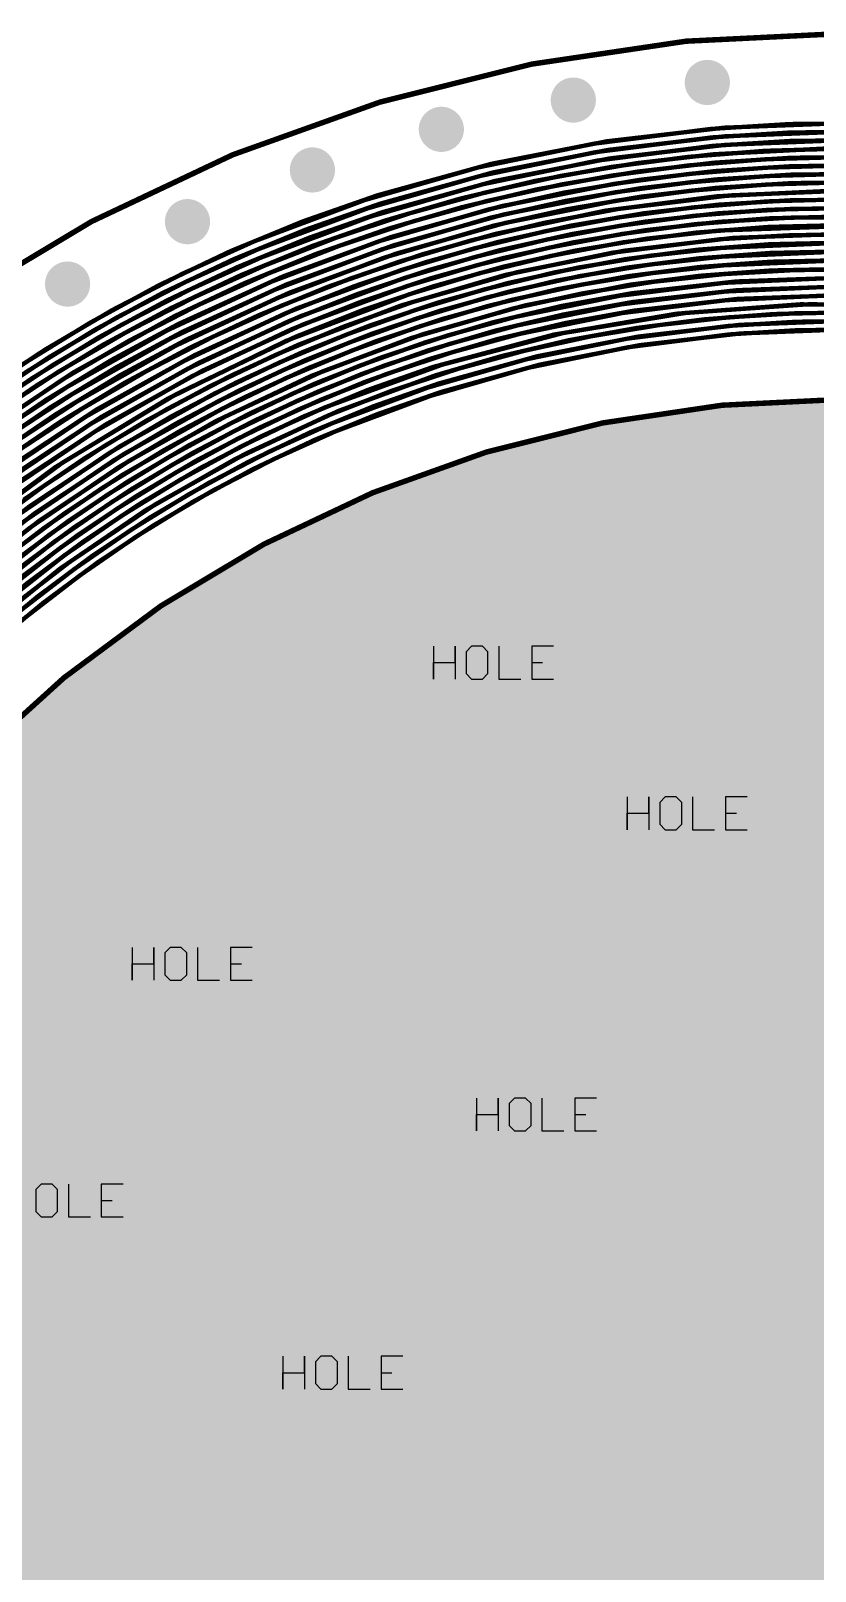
# Model space of a CAD drawing. Header units: millimetres. Extents: x -74 to 74, y -74 to 74.
# Drawn here: x -37.7 to -1.3, y 2.5 to 74.1 of the extents above; entities that cross this region are included whole.
import ezdxf

# ---------------------------------------------------------------- set-up
doc = ezdxf.new("R2010")
doc.units = ezdxf.units.MM
for name, color, linetype in [('BottomLayer', 5, 'Continuous'), ('BottomSolder', 6, 'Continuous'), ('Mechanical1', 6, 'Continuous'), ('MultiLayer', 9, 'Continuous'), ('PadHoleLayer', 156, 'Continuous'), ('TopLayer', 1, 'Continuous'), ('TopSolder', 216, 'Continuous')]:
    doc.layers.add(name, color=color, linetype=linetype)

msp = doc.modelspace()

# ---------------------------------------------------------------- linework, layer by layer
at = {"layer": 'BottomLayer'}
for points, const_width in [([(-6.77, 71.727, 1), (-5.77, 71.727, 1)], 1), ([(-12.997, 70.907, 1), (-11.997, 70.907, 1)], 1), ([(-19.129, 69.548, 1), (-18.129, 69.548, 1)], 1), ([(-6.135, 69.569, 1), (-6.035, 69.569, 1)], 0.1), ([(-6.135, 69.569, 1), (-6.035, 69.569, 1)], 0.1), ([(-6.099, 69.174, 1), (-5.999, 69.174, 1)], 0.1), ([(-6.099, 69.174, 1), (-5.999, 69.174, 1)], 0.1), ([(-6.063, 68.781, 1), (-5.963, 68.781, 1)], 0.1), ([(-6.063, 68.781, 1), (-5.963, 68.781, 1)], 0.1), ([(-25.12, 67.66, 1), (-24.12, 67.66, 1)], 1), ([(-6.028, 68.39, 1), (-5.928, 68.39, 1)], 0.1), ([(-6.028, 68.39, 1), (-5.928, 68.39, 1)], 0.1), ([(-5.993, 67.999, 1), (-5.893, 67.999, 1)], 0.1), ([(-5.993, 67.999, 1), (-5.893, 67.999, 1)], 0.1), ([(-5.96, 67.609, 1), (-5.86, 67.609, 1)], 0.1), ([(-5.96, 67.609, 1), (-5.86, 67.609, 1)], 0.1), ([(-5.926, 67.22, 1), (-5.826, 67.22, 1)], 0.1), ([(-5.926, 67.22, 1), (-5.826, 67.22, 1)], 0.1), ([(-16.658, 66.605, 1), (-16.558, 66.605, 1)], 0.1), ([(-16.658, 66.605, 1), (-16.558, 66.605, 1)], 0.1), ([(-5.893, 66.829, 1), (-5.793, 66.829, 1)], 0.1), ([(-5.893, 66.829, 1), (-5.793, 66.829, 1)], 0.1), ([(-30.923, 65.257, 1), (-29.923, 65.257, 1)], 1), ([(-16.559, 66.218, 1), (-16.459, 66.218, 1)], 0.1), ([(-16.559, 66.218, 1), (-16.459, 66.218, 1)], 0.1), ([(-16.461, 65.832, 1), (-16.361, 65.832, 1)], 0.1), ([(-16.461, 65.832, 1), (-16.361, 65.832, 1)], 0.1), ([(-5.827, 66.045, 1), (-5.727, 66.045, 1)], 0.1), ([(-5.827, 66.045, 1), (-5.727, 66.045, 1)], 0.1), ([(-16.364, 65.449, 1), (-16.264, 65.449, 1)], 0.1), ([(-16.364, 65.449, 1), (-16.264, 65.449, 1)], 0.1), ([(-16.268, 65.067, 1), (-16.168, 65.067, 1)], 0.1), ([(-16.268, 65.067, 1), (-16.168, 65.067, 1)], 0.1), ([(-5.793, 65.649, 1), (-5.693, 65.649, 1)], 0.1), ([(-5.793, 65.649, 1), (-5.693, 65.649, 1)], 0.1), ([(-5.759, 65.25, 1), (-5.659, 65.25, 1)], 0.1), ([(-5.759, 65.25, 1), (-5.659, 65.25, 1)], 0.1), ([(-27.367, 64.345, 1), (-27.267, 64.345, 1)], 0.1), ([(-27.367, 64.345, 1), (-27.267, 64.345, 1)], 0.1), ([(-16.172, 64.686, 1), (-16.072, 64.686, 1)], 0.1), ([(-16.172, 64.686, 1), (-16.072, 64.686, 1)], 0.1), ([(-5.725, 64.848, 1), (-5.625, 64.848, 1)], 0.1), ([(-5.725, 64.848, 1), (-5.625, 64.848, 1)], 0.1), ([(-5.691, 64.444, 1), (-5.591, 64.444, 1)], 0.1), ([(-5.691, 64.444, 1), (-5.591, 64.444, 1)], 0.1), ([(-27.208, 63.968, 1), (-27.108, 63.968, 1)], 0.1), ([(-27.208, 63.968, 1), (-27.108, 63.968, 1)], 0.1), ([(-16.077, 64.305, 1), (-15.977, 64.305, 1)], 0.1), ([(-16.077, 64.305, 1), (-15.977, 64.305, 1)], 0.1), ([(-15.983, 63.926, 1), (-15.883, 63.926, 1)], 0.1), ([(-15.983, 63.926, 1), (-15.883, 63.926, 1)], 0.1), ([(-5.656, 64.038, 1), (-5.556, 64.038, 1)], 0.1), ([(-5.656, 64.038, 1), (-5.556, 64.038, 1)], 0.1), ([(-5.622, 63.632, 1), (-5.522, 63.632, 1)], 0.1), ([(-5.622, 63.632, 1), (-5.522, 63.632, 1)], 0.1), ([(-36.495, 62.357, 1), (-35.495, 62.357, 1)], 1), ([(-27.049, 63.592, 1), (-26.949, 63.592, 1)], 0.1), ([(-27.049, 63.592, 1), (-26.949, 63.592, 1)], 0.1), ([(-26.89, 63.216, 1), (-26.79, 63.216, 1)], 0.1), ([(-26.89, 63.216, 1), (-26.79, 63.216, 1)], 0.1), ([(-15.889, 63.545, 1), (-15.789, 63.545, 1)], 0.1), ([(-15.889, 63.545, 1), (-15.789, 63.545, 1)], 0.1), ([(-15.796, 63.165, 1), (-15.696, 63.165, 1)], 0.1), ([(-15.796, 63.165, 1), (-15.696, 63.165, 1)], 0.1), ([(-5.587, 63.225, 1), (-5.487, 63.225, 1)], 0.1), ([(-5.587, 63.225, 1), (-5.487, 63.225, 1)], 0.1), ([(-26.731, 62.841, 1), (-26.631, 62.841, 1)], 0.1), ([(-26.731, 62.841, 1), (-26.631, 62.841, 1)], 0.1), ([(-15.607, 62.398, 1), (-15.507, 62.398, 1)], 0.1), ([(-15.607, 62.398, 1), (-15.507, 62.398, 1)], 0.1), ([(-5.552, 62.819, 1), (-5.452, 62.819, 1)], 0.1), ([(-5.552, 62.819, 1), (-5.452, 62.819, 1)], 0.1), ([(-15.511, 62.012, 1), (-15.411, 62.012, 1)], 0.1), ([(-15.511, 62.012, 1), (-15.411, 62.012, 1)], 0.1), ([(-15.415, 61.622, 1), (-15.315, 61.622, 1)], 0.1), ([(-15.415, 61.622, 1), (-15.315, 61.622, 1)], 0.1), ([(-26.095, 61.357, 1), (-25.995, 61.357, 1)], 0.1), ([(-26.095, 61.357, 1), (-25.995, 61.357, 1)], 0.1), ([(-25.938, 60.99, 1), (-25.838, 60.99, 1)], 0.1), ([(-25.938, 60.99, 1), (-25.838, 60.99, 1)], 0.1), ([(-15.318, 61.229, 1), (-15.218, 61.229, 1)], 0.1), ([(-15.318, 61.229, 1), (-15.218, 61.229, 1)], 0.1), ([(-15.221, 60.835, 1), (-15.121, 60.835, 1)], 0.1), ([(-15.221, 60.835, 1), (-15.121, 60.835, 1)], 0.1), ([(-5.37, 60.809, 1), (-5.27, 60.809, 1)], 0.1), ([(-5.37, 60.809, 1), (-5.27, 60.809, 1)], 0.1), ([(-25.781, 60.626, 1), (-25.681, 60.626, 1)], 0.1), ([(-25.781, 60.626, 1), (-25.681, 60.626, 1)], 0.1), ([(-25.625, 60.262, 1), (-25.525, 60.262, 1)], 0.1), ([(-25.625, 60.262, 1), (-25.525, 60.262, 1)], 0.1), ([(-15.123, 60.44, 1), (-15.023, 60.44, 1)], 0.1), ([(-15.123, 60.44, 1), (-15.023, 60.44, 1)], 0.1), ([(-15.026, 60.044, 1), (-14.926, 60.044, 1)], 0.1), ([(-15.026, 60.044, 1), (-14.926, 60.044, 1)], 0.1), ([(-5.334, 60.412, 1), (-5.234, 60.412, 1)], 0.1), ([(-5.334, 60.412, 1), (-5.234, 60.412, 1)], 0.1), ([(-25.471, 59.9, 1), (-25.371, 59.9, 1)], 0.1), ([(-25.471, 59.9, 1), (-25.371, 59.9, 1)], 0.1), ([(-25.317, 59.539, 1), (-25.217, 59.539, 1)], 0.1), ([(-25.317, 59.539, 1), (-25.217, 59.539, 1)], 0.1), ([(-5.298, 60.017, 1), (-5.198, 60.017, 1)], 0.1), ([(-5.298, 60.017, 1), (-5.198, 60.017, 1)], 0.1), ([(-37.105, 59.302, 1), (-37.005, 59.302, 1)], 0.1), ([(-37.105, 59.302, 1), (-37.005, 59.302, 1)], 0.1), ([(-36.895, 58.965, 1), (-36.795, 58.965, 1)], 0.1), ([(-36.895, 58.965, 1), (-36.795, 58.965, 1)], 0.1), ([(-36.683, 58.624, 1), (-36.583, 58.624, 1)], 0.1), ([(-36.683, 58.624, 1), (-36.583, 58.624, 1)], 0.1), ([(-25.164, 59.178, 1), (-25.064, 59.178, 1)], 0.1), ([(-25.164, 59.178, 1), (-25.064, 59.178, 1)], 0.1), ([(-25.012, 58.818, 1), (-24.912, 58.818, 1)], 0.1), ([(-25.012, 58.818, 1), (-24.912, 58.818, 1)], 0.1), ([(-14.829, 59.253, 1), (-14.729, 59.253, 1)], 0.1), ([(-14.829, 59.253, 1), (-14.729, 59.253, 1)], 0.1), ([(-36.47, 58.281, 1), (-36.37, 58.281, 1)], 0.1), ([(-36.47, 58.281, 1), (-36.37, 58.281, 1)], 0.1), ([(-36.256, 57.936, 1), (-36.156, 57.936, 1)], 0.1), ([(-36.256, 57.936, 1), (-36.156, 57.936, 1)], 0.1), ([(-24.859, 58.456, 1), (-24.759, 58.456, 1)], 0.1), ([(-24.859, 58.456, 1), (-24.759, 58.456, 1)], 0.1), ([(-36.041, 57.589, 1), (-35.941, 57.589, 1)], 0.1), ([(-36.041, 57.589, 1), (-35.941, 57.589, 1)], 0.1), ([(-35.825, 57.243, 1), (-35.725, 57.243, 1)], 0.1), ([(-35.825, 57.243, 1), (-35.725, 57.243, 1)], 0.1), ([(-24.554, 57.731, 1), (-24.454, 57.731, 1)], 0.1), ([(-24.554, 57.731, 1), (-24.454, 57.731, 1)], 0.1), ([(-24.4, 57.365, 1), (-24.3, 57.365, 1)], 0.1), ([(-24.4, 57.365, 1), (-24.3, 57.365, 1)], 0.1), ([(-35.609, 56.896, 1), (-35.509, 56.896, 1)], 0.1), ([(-35.609, 56.896, 1), (-35.509, 56.896, 1)], 0.1), ([(-35.393, 56.55, 1), (-35.293, 56.55, 1)], 0.1), ([(-35.393, 56.55, 1), (-35.293, 56.55, 1)], 0.1), ([(-24.244, 56.997, 1), (-24.144, 56.997, 1)], 0.1), ([(-24.244, 56.997, 1), (-24.144, 56.997, 1)], 0.1), ([(-24.087, 56.627, 1), (-23.987, 56.627, 1)], 0.1), ([(-24.087, 56.627, 1), (-23.987, 56.627, 1)], 0.1), ([(-23.93, 56.253, 1), (-23.83, 56.253, 1)], 0.1), ([(-23.93, 56.253, 1), (-23.83, 56.253, 1)], 0.1), ([(-23.773, 55.879, 1), (-23.673, 55.879, 1)], 0.1), ([(-23.773, 55.879, 1), (-23.673, 55.879, 1)], 0.1), ([(-23.615, 55.504, 1), (-23.515, 55.504, 1)], 0.1), ([(-23.615, 55.504, 1), (-23.515, 55.504, 1)], 0.1), ([(-34.319, 54.842, 1), (-34.219, 54.842, 1)], 0.1), ([(-34.319, 54.842, 1), (-34.219, 54.842, 1)], 0.1), ([(-34.106, 54.505, 1), (-34.006, 54.505, 1)], 0.1), ([(-34.106, 54.505, 1), (-34.006, 54.505, 1)], 0.1), ([(-33.895, 54.169, 1), (-33.795, 54.169, 1)], 0.1), ([(-33.895, 54.169, 1), (-33.795, 54.169, 1)], 0.1), ([(-33.685, 53.835, 1), (-33.585, 53.835, 1)], 0.1), ([(-33.685, 53.835, 1), (-33.585, 53.835, 1)], 0.1), ([(-33.476, 53.502, 1), (-33.376, 53.502, 1)], 0.1), ([(-33.476, 53.502, 1), (-33.376, 53.502, 1)], 0.1), ([(-33.268, 53.169, 1), (-33.168, 53.169, 1)], 0.1), ([(-33.268, 53.169, 1), (-33.168, 53.169, 1)], 0.1), ([(-33.06, 52.836, 1), (-32.96, 52.836, 1)], 0.1), ([(-33.06, 52.836, 1), (-32.96, 52.836, 1)], 0.1), ([(-32.853, 52.504, 1), (-32.753, 52.504, 1)], 0.1), ([(-32.853, 52.504, 1), (-32.753, 52.504, 1)], 0.1), ([(-32.646, 52.17, 1), (-32.546, 52.17, 1)], 0.1), ([(-32.646, 52.17, 1), (-32.546, 52.17, 1)], 0.1), ([(-32.23, 51.5, 1), (-32.13, 51.5, 1)], 0.1), ([(-32.23, 51.5, 1), (-32.13, 51.5, 1)], 0.1), ([(-32.02, 51.163, 1), (-31.92, 51.163, 1)], 0.1), ([(-32.02, 51.163, 1), (-31.92, 51.163, 1)], 0.1)]:
    msp.add_lwpolyline(points, format="xyb", close=True, dxfattribs=dict(at, const_width=const_width))
at = {"layer": 'BottomLayer', "const_width": 0.2}
for points in [[(-27.317, 64.345, -0.077437), (-6.085, 69.569)], [(-6.085, 69.569, -0.038606), (4.878, 69.683)], [(-6.049, 69.174, -0.038788), (4.851, 69.293)], [(-27.158, 63.968, -0.077165), (-6.049, 69.174)], [(-26.999, 63.592, -0.076984), (-6.013, 68.781)], [(-6.013, 68.781, -0.039013), (4.822, 68.902)], [(-5.978, 68.39, -0.080223), (15.447, 66.914)], [(-16.608, 66.605, -0.038405), (-5.978, 68.39)], [(-16.509, 66.218, -0.038513), (-5.943, 67.999)], [(-5.943, 67.999, -0.039588), (4.765, 68.119)], [(-16.411, 65.832, -0.038666), (-5.91, 67.609)], [(-16.314, 65.449, -0.038864), (-5.876, 67.22)], [(-5.91, 67.609, -0.039933), (4.736, 67.724)], [(-5.876, 67.22, -0.040313), (4.708, 67.325)], [(-26.84, 63.216, -0.038504), (-16.608, 66.605)], [(-16.218, 65.067, -0.039104), (-5.843, 66.829)], [(-16.122, 64.686, -0.080425), (4.649, 66.52)], [(-5.843, 66.829, -0.040662), (4.679, 66.924)], [(-35.991, 57.589, -0.077329), (-16.411, 65.832)], [(-26.681, 62.841, -0.038399), (-16.509, 66.218)], [(-16.027, 64.305, -0.039708), (-5.777, 66.045)], [(-5.777, 66.045, -0.040684), (4.62, 66.114)], [(-5.743, 65.649, -0.040344), (4.59, 65.707)], [(-35.775, 57.243, -0.077089), (-16.314, 65.449)], [(-35.559, 56.896, -0.076941), (-16.218, 65.067)], [(-15.933, 63.926, -0.040066), (-5.743, 65.649)], [(-15.839, 63.545, -0.04045), (-5.709, 65.25)], [(-5.709, 65.25, -0.039963), (4.561, 65.3)], [(-5.675, 64.848, -0.116515), (24.362, 60.286)], [(-37.055, 59.302, -0.04064), (-27.317, 64.345)], [(-26.045, 61.357, -0.038438), (-16.122, 64.686)], [(-25.267, 59.539, -0.08061), (-5.641, 64.444)], [(-15.746, 63.165, -0.040751), (-5.675, 64.848)], [(-5.641, 64.444, -0.039305), (4.504, 64.487)], [(-36.845, 58.965, -0.040283), (-27.158, 63.968)], [(-25.888, 60.99, -0.038563), (-16.027, 64.305)], [(-25.731, 60.626, -0.038732), (-15.933, 63.926)], [(-15.557, 62.398, -0.040576), (-5.606, 64.038)], [(-15.461, 62.012, -0.040204), (-5.572, 63.632)], [(-5.606, 64.038, -0.077374), (14.448, 62.574)], [(-5.572, 63.632, -0.077121), (14.361, 62.187)], [(-36.633, 58.624, -0.039906), (-26.999, 63.592)], [(-36.42, 58.281, -0.039564), (-26.84, 63.216)], [(-25.575, 60.262, -0.038945), (-15.839, 63.545)], [(-25.421, 59.9, -0.039201), (-15.746, 63.165)], [(-15.365, 61.622, -0.039834), (-5.537, 63.225)], [(-5.537, 63.225, -0.076958), (14.273, 61.803)], [(-5.502, 62.819, -0.038479), (4.396, 62.876)], [(-36.206, 57.936, -0.03926), (-26.681, 62.841)], [(-25.114, 59.178, -0.039832), (-15.557, 62.398)], [(-15.268, 61.229, -0.039499), (-5.502, 62.819)], [(-15.171, 60.835, -0.077584), (4.37, 62.478)], [(-15.073, 60.44, -0.077273), (4.344, 62.081)], [(-24.962, 58.818, -0.040203), (-15.461, 62.012)], [(-24.809, 58.456, -0.040576), (-15.365, 61.622)], [(-14.976, 60.044, -0.077052), (4.317, 61.686)], [(-43.516, 50.055, -0.077529), (-25.888, 60.99)], [(-35.343, 56.55, -0.038461), (-26.045, 61.357)], [(-33.426, 53.502, -0.080268), (-15.268, 61.229)], [(-24.504, 57.731, -0.040751), (-15.171, 60.835)], [(-24.037, 56.627, -0.116634), (4.291, 61.293)], [(-14.779, 59.253, -0.03844), (-5.32, 60.809)], [(-5.32, 60.809, -0.03846), (4.264, 60.901)], [(-43.25, 49.746, -0.077232), (-25.731, 60.626)], [(-42.983, 49.438, -0.077025), (-25.575, 60.262)], [(-24.35, 57.365, -0.04045), (-15.073, 60.44)], [(-24.194, 56.997, -0.040067), (-14.976, 60.044)], [(-23.723, 55.879, -0.077462), (-5.284, 60.412)], [(-5.284, 60.412, -0.038593), (4.236, 60.509)], [(-5.248, 60.017, -0.038772), (4.208, 60.118)], [(-49.906, 41.875, -0.116566), (-25.421, 59.9)], [(-34.269, 54.842, -0.038478), (-25.267, 59.539)], [(-23.565, 55.504, -0.077183), (-5.248, 60.017)], [(-45.856, 52.76, -0.039761), (-37.055, 59.302)], [(-45.599, 52.464, -0.040125), (-36.845, 58.965)], [(-45.344, 52.168, -0.040506), (-36.633, 58.624)], [(-34.056, 54.505, -0.038618), (-25.114, 59.178)], [(-33.845, 54.169, -0.038804), (-24.962, 58.818)], [(-23.88, 56.253, -0.039389), (-14.779, 59.253)], [(-52.323, 43.912, -0.080684), (-36.206, 57.936)], [(-45.087, 51.872, -0.04078), (-36.42, 58.281)], [(-33.635, 53.835, -0.039032), (-24.809, 58.456)], [(-44.572, 51.274, -0.040523), (-35.991, 57.589)], [(-44.31, 50.973, -0.040144), (-35.775, 57.243)], [(-33.218, 53.169, -0.039613), (-24.504, 57.731)], [(-33.01, 52.836, -0.039961), (-24.35, 57.365)], [(-44.047, 50.669, -0.039779), (-35.559, 56.896)], [(-43.782, 50.363, -0.03945), (-35.343, 56.55)], [(-32.803, 52.504, -0.040343), (-24.194, 56.997)], [(-32.596, 52.17, -0.040684), (-24.037, 56.627)], [(-40.081, 46.115, -0.080466), (-23.88, 56.253)], [(-32.18, 51.5, -0.040663), (-23.723, 55.879)], [(-31.97, 51.163, -0.040314), (-23.565, 55.504)], [(-49.285, 41.35, -0.077412), (-34.056, 54.505)], [(-42.448, 48.822, -0.038424), (-34.269, 54.842)], [(-48.973, 41.087, -0.077148), (-33.845, 54.169)], [(-48.661, 40.825, -0.076974), (-33.635, 53.835)], [(-41.385, 47.606, -0.038411), (-33.426, 53.502)], [(-41.121, 47.306, -0.038523), (-33.218, 53.169)], [(-40.859, 47.007, -0.03868), (-33.01, 52.836)], [(-40.599, 46.709, -0.038881), (-32.803, 52.504)], [(-40.339, 46.412, -0.039125), (-32.596, 52.17)], [(-39.823, 45.819, -0.039734), (-32.18, 51.5)], [(-39.566, 45.523, -0.040095), (-31.97, 51.163)]]:
    msp.add_lwpolyline(points, format="xyb", dxfattribs=at)
at = {"layer": 'BottomSolder', "const_width": 1.05}
for points in [[(-6.795, 71.727, 1), (-5.745, 71.727, 1)], [(-13.022, 70.907, 1), (-11.972, 70.907, 1)], [(-19.154, 69.548, 1), (-18.104, 69.548, 1)], [(-25.145, 67.66, 1), (-24.095, 67.66, 1)], [(-30.948, 65.257, 1), (-29.898, 65.257, 1)], [(-36.52, 62.357, 1), (-35.47, 62.357, 1)]]:
    msp.add_lwpolyline(points, format="xyb", close=True, dxfattribs=at)
at = {"layer": 'Mechanical1'}
for p, q in [((-19, 45.524), (-19, 44)), ((-17.984, 44.762), (-17.984, 45.524)), ((-17.984, 45.524), (-17.984, 44)), ((-17.223, 45.524), (-17.476, 45.27)), ((-17.476, 45.27), (-17.476, 44.254)), ((-16.715, 45.524), (-17.223, 45.524)), ((-16.461, 45.27), (-16.715, 45.524)), ((-16.461, 44.254), (-16.461, 45.27)), ((-15.953, 45.524), (-15.953, 44)), ((-13.414, 45.524), (-14.429, 45.524)), ((-14.429, 45.524), (-14.429, 44)), ((-19, 44), (-19, 44.762)), ((-19, 44.762), (-17.984, 44.762)), ((-14.429, 44.762), (-13.922, 44.762)), ((-17.476, 44.254), (-17.223, 44)), ((-17.223, 44), (-16.715, 44)), ((-16.715, 44), (-16.461, 44.254)), ((-15.953, 44), (-14.937, 44)), ((-14.429, 44), (-13.414, 44)), ((-10, 38.524), (-10, 37)), ((-8.984, 37.762), (-8.984, 38.524)), ((-8.984, 38.524), (-8.984, 37)), ((-8.223, 38.524), (-8.476, 38.27)), ((-8.476, 38.27), (-8.476, 37.254)), ((-7.715, 38.524), (-8.223, 38.524)), ((-7.461, 38.27), (-7.715, 38.524)), ((-7.461, 37.254), (-7.461, 38.27)), ((-6.953, 38.524), (-6.953, 37)), ((-4.414, 38.524), (-5.429, 38.524)), ((-5.429, 38.524), (-5.429, 37)), ((-10, 37), (-10, 37.762)), ((-10, 37.762), (-8.984, 37.762)), ((-8.476, 37.254), (-8.223, 37)), ((-7.715, 37), (-7.461, 37.254)), ((-5.429, 37.762), (-4.922, 37.762)), ((-8.223, 37), (-7.715, 37)), ((-6.953, 37), (-5.937, 37)), ((-5.429, 37), (-4.414, 37)), ((-33, 31.524), (-33, 30)), ((-31.984, 30.762), (-31.984, 31.524)), ((-31.984, 31.524), (-31.984, 30)), ((-31.223, 31.524), (-31.476, 31.27)), ((-30.715, 31.524), (-31.223, 31.524)), ((-30.461, 31.27), (-30.715, 31.524)), ((-29.953, 31.524), (-29.953, 30)), ((-27.414, 31.524), (-28.429, 31.524)), ((-28.429, 31.524), (-28.429, 30)), ((-31.476, 31.27), (-31.476, 30.254)), ((-30.461, 30.254), (-30.461, 31.27)), ((-33, 30), (-33, 30.762)), ((-33, 30.762), (-31.984, 30.762)), ((-31.476, 30.254), (-31.223, 30)), ((-30.715, 30), (-30.461, 30.254)), ((-28.429, 30.762), (-27.922, 30.762)), ((-31.223, 30), (-30.715, 30)), ((-29.953, 30), (-28.937, 30)), ((-28.429, 30), (-27.414, 30)), ((-17, 24.524), (-17, 23)), ((-15.984, 23.762), (-15.984, 24.524)), ((-15.984, 24.524), (-15.984, 23)), ((-15.223, 24.524), (-15.476, 24.27)), ((-14.715, 24.524), (-15.223, 24.524)), ((-14.461, 24.27), (-14.715, 24.524)), ((-13.953, 24.524), (-13.953, 23)), ((-11.414, 24.524), (-12.429, 24.524)), ((-12.429, 24.524), (-12.429, 23)), ((-17, 23), (-17, 23.762)), ((-17, 23.762), (-15.984, 23.762)), ((-15.476, 24.27), (-15.476, 23.254)), ((-14.461, 23.254), (-14.461, 24.27)), ((-12.429, 23.762), (-11.922, 23.762)), ((-15.476, 23.254), (-15.223, 23)), ((-15.223, 23), (-14.715, 23)), ((-14.715, 23), (-14.461, 23.254)), ((-13.953, 23), (-12.937, 23)), ((-12.429, 23), (-11.414, 23)), ((-37.223, 20.524), (-37.476, 20.27)), ((-37.476, 20.27), (-37.476, 19.254)), ((-36.715, 20.524), (-37.223, 20.524)), ((-36.461, 20.27), (-36.715, 20.524)), ((-36.461, 19.254), (-36.461, 20.27)), ((-35.953, 20.524), (-35.953, 19)), ((-33.414, 20.524), (-34.429, 20.524)), ((-34.429, 20.524), (-34.429, 19)), ((-34.429, 19.762), (-33.922, 19.762)), ((-37.476, 19.254), (-37.223, 19)), ((-37.223, 19), (-36.715, 19)), ((-36.715, 19), (-36.461, 19.254)), ((-35.953, 19), (-34.937, 19)), ((-34.429, 19), (-33.414, 19)), ((-26, 12.524), (-26, 11)), ((-24.984, 11.762), (-24.984, 12.524)), ((-24.984, 12.524), (-24.984, 11)), ((-24.223, 12.524), (-24.476, 12.27)), ((-24.476, 12.27), (-24.476, 11.254)), ((-23.715, 12.524), (-24.223, 12.524)), ((-23.461, 12.27), (-23.715, 12.524)), ((-23.461, 11.254), (-23.461, 12.27)), ((-22.953, 12.524), (-22.953, 11)), ((-20.414, 12.524), (-21.429, 12.524)), ((-21.429, 12.524), (-21.429, 11)), ((-26, 11), (-26, 11.762)), ((-26, 11.762), (-24.984, 11.762)), ((-21.429, 11.762), (-20.922, 11.762)), ((-24.476, 11.254), (-24.223, 11)), ((-24.223, 11), (-23.715, 11)), ((-23.715, 11), (-23.461, 11.254)), ((-22.953, 11), (-21.937, 11)), ((-21.429, 11), (-20.414, 11))]:
    msp.add_line(p, q, dxfattribs=at)
at = {"layer": 'Mechanical1', "const_width": 0.254}
for points in [[(74, 0, 1), (-74, 0, 1)], [(57, 0, 1), (-57, 0, 1)]]:
    msp.add_lwpolyline(points, format="xyb", close=True, dxfattribs=at)
at = {"layer": 'MultiLayer', "const_width": 1}
for points in [[(-6.77, 71.727, 1), (-5.77, 71.727, 1)], [(-12.997, 70.907, 1), (-11.997, 70.907, 1)], [(-19.129, 69.548, 1), (-18.129, 69.548, 1)], [(-25.12, 67.66, 1), (-24.12, 67.66, 1)], [(-30.923, 65.257, 1), (-29.923, 65.257, 1)], [(-36.495, 62.357, 1), (-35.495, 62.357, 1)]]:
    msp.add_lwpolyline(points, format="xyb", close=True, dxfattribs=at)
at = {"layer": 'PadHoleLayer'}
for points, const_width in [([(-6.52, 71.727, 1), (-6.02, 71.727, 1)], 0.5), ([(-12.747, 70.907, 1), (-12.247, 70.907, 1)], 0.5), ([(-18.879, 69.548, 1), (-18.379, 69.548, 1)], 0.5), ([(-24.87, 67.66, 1), (-24.37, 67.66, 1)], 0.5), ([(-30.673, 65.257, 1), (-30.173, 65.257, 1)], 0.5), ([(-36.245, 62.357, 1), (-35.745, 62.357, 1)], 0.5), ([(-28.5, 0, 1), (28.5, 0, 1)], 57)]:
    msp.add_lwpolyline(points, format="xyb", close=True, dxfattribs=dict(at, const_width=const_width))
at = {"layer": 'TopLayer'}
for points, const_width in [([(-6.77, 71.727, 1), (-5.77, 71.727, 1)], 1), ([(-12.997, 70.907, 1), (-11.997, 70.907, 1)], 1), ([(-19.129, 69.548, 1), (-18.129, 69.548, 1)], 1), ([(-25.12, 67.66, 1), (-24.12, 67.66, 1)], 1), ([(-10.789, 67.799, 1), (-10.689, 67.799, 1)], 0.1), ([(-10.789, 67.799, 1), (-10.689, 67.799, 1)], 0.1), ([(-10.725, 67.405, 1), (-10.625, 67.405, 1)], 0.1), ([(-10.725, 67.405, 1), (-10.625, 67.405, 1)], 0.1), ([(-21.655, 66.481, 1), (-21.555, 66.481, 1)], 0.1), ([(-21.655, 66.481, 1), (-21.555, 66.481, 1)], 0.1), ([(-10.661, 67.012, 1), (-10.561, 67.012, 1)], 0.1), ([(-10.661, 67.012, 1), (-10.561, 67.012, 1)], 0.1), ([(-10.598, 66.622, 1), (-10.498, 66.622, 1)], 0.1), ([(-10.598, 66.622, 1), (-10.498, 66.622, 1)], 0.1), ([(-30.923, 65.257, 1), (-29.923, 65.257, 1)], 1), ([(-21.53, 66.092, 1), (-21.43, 66.092, 1)], 0.1), ([(-21.53, 66.092, 1), (-21.43, 66.092, 1)], 0.1), ([(-10.535, 66.233, 1), (-10.435, 66.233, 1)], 0.1), ([(-10.535, 66.233, 1), (-10.435, 66.233, 1)], 0.1), ([(-10.473, 65.845, 1), (-10.373, 65.845, 1)], 0.1), ([(-10.473, 65.845, 1), (-10.373, 65.845, 1)], 0.1), ([(-21.404, 65.703, 1), (-21.304, 65.703, 1)], 0.1), ([(-21.404, 65.703, 1), (-21.304, 65.703, 1)], 0.1), ([(-21.278, 65.315, 1), (-21.178, 65.315, 1)], 0.1), ([(-21.278, 65.315, 1), (-21.178, 65.315, 1)], 0.1), ([(-10.412, 65.458, 1), (-10.312, 65.458, 1)], 0.1), ([(-10.412, 65.458, 1), (-10.312, 65.458, 1)], 0.1), ([(-10.351, 65.071, 1), (-10.251, 65.071, 1)], 0.1), ([(-10.351, 65.071, 1), (-10.251, 65.071, 1)], 0.1), ([(-21.152, 64.927, 1), (-21.052, 64.927, 1)], 0.1), ([(-21.152, 64.927, 1), (-21.052, 64.927, 1)], 0.1), ([(-10.291, 64.684, 1), (-10.191, 64.684, 1)], 0.1), ([(-10.291, 64.684, 1), (-10.191, 64.684, 1)], 0.1), ([(-10.231, 64.297, 1), (-10.131, 64.297, 1)], 0.1), ([(-10.231, 64.297, 1), (-10.131, 64.297, 1)], 0.1), ([(-36.495, 62.357, 1), (-35.495, 62.357, 1)], 1), ([(-20.648, 63.393, 1), (-20.548, 63.393, 1)], 0.1), ([(-20.648, 63.393, 1), (-20.548, 63.393, 1)], 0.1), ([(-20.523, 63.015, 1), (-20.423, 63.015, 1)], 0.1), ([(-20.523, 63.015, 1), (-20.423, 63.015, 1)], 0.1), ([(-10.11, 63.517, 1), (-10.01, 63.517, 1)], 0.1), ([(-10.11, 63.517, 1), (-10.01, 63.517, 1)], 0.1), ([(-10.048, 63.123, 1), (-9.948, 63.123, 1)], 0.1), ([(-10.048, 63.123, 1), (-9.948, 63.123, 1)], 0.1), ([(-31.796, 62.306, 1), (-31.696, 62.306, 1)], 0.1), ([(-31.796, 62.306, 1), (-31.696, 62.306, 1)], 0.1), ([(-20.399, 62.638, 1), (-20.299, 62.638, 1)], 0.1), ([(-20.399, 62.638, 1), (-20.299, 62.638, 1)], 0.1), ([(-20.276, 62.262, 1), (-20.176, 62.262, 1)], 0.1), ([(-20.276, 62.262, 1), (-20.176, 62.262, 1)], 0.1), ([(-9.985, 62.726, 1), (-9.885, 62.726, 1)], 0.1), ([(-9.985, 62.726, 1), (-9.885, 62.726, 1)], 0.1), ([(-9.923, 62.327, 1), (-9.823, 62.327, 1)], 0.1), ([(-9.923, 62.327, 1), (-9.823, 62.327, 1)], 0.1), ([(-31.616, 61.952, 1), (-31.516, 61.952, 1)], 0.1), ([(-31.616, 61.952, 1), (-31.516, 61.952, 1)], 0.1), ([(-31.434, 61.594, 1), (-31.334, 61.594, 1)], 0.1), ([(-31.434, 61.594, 1), (-31.334, 61.594, 1)], 0.1), ([(-20.153, 61.888, 1), (-20.053, 61.888, 1)], 0.1), ([(-20.153, 61.888, 1), (-20.053, 61.888, 1)], 0.1), ([(-20.032, 61.515, 1), (-19.932, 61.515, 1)], 0.1), ([(-20.032, 61.515, 1), (-19.932, 61.515, 1)], 0.1), ([(-9.861, 61.926, 1), (-9.761, 61.926, 1)], 0.1), ([(-9.861, 61.926, 1), (-9.761, 61.926, 1)], 0.1), ([(-9.798, 61.523, 1), (-9.698, 61.523, 1)], 0.1), ([(-9.798, 61.523, 1), (-9.698, 61.523, 1)], 0.1), ([(-31.252, 61.234, 1), (-31.152, 61.234, 1)], 0.1), ([(-31.252, 61.234, 1), (-31.152, 61.234, 1)], 0.1), ([(-31.068, 60.871, 1), (-30.968, 60.871, 1)], 0.1), ([(-31.068, 60.871, 1), (-30.968, 60.871, 1)], 0.1), ([(-19.911, 61.142, 1), (-19.811, 61.142, 1)], 0.1), ([(-19.911, 61.142, 1), (-19.811, 61.142, 1)], 0.1), ([(-19.79, 60.769, 1), (-19.69, 60.769, 1)], 0.1), ([(-19.79, 60.769, 1), (-19.69, 60.769, 1)], 0.1), ([(-9.736, 61.12, 1), (-9.636, 61.12, 1)], 0.1), ([(-9.736, 61.12, 1), (-9.636, 61.12, 1)], 0.1), ([(-30.885, 60.507, 1), (-30.785, 60.507, 1)], 0.1), ([(-30.885, 60.507, 1), (-30.785, 60.507, 1)], 0.1), ([(-30.7, 60.143, 1), (-30.6, 60.143, 1)], 0.1), ([(-30.7, 60.143, 1), (-30.6, 60.143, 1)], 0.1), ([(-19.67, 60.396, 1), (-19.57, 60.396, 1)], 0.1), ([(-19.67, 60.396, 1), (-19.57, 60.396, 1)], 0.1), ([(-9.608, 60.316, 1), (-9.508, 60.316, 1)], 0.1), ([(-9.608, 60.316, 1), (-9.508, 60.316, 1)], 0.1), ([(-30.515, 59.779, 1), (-30.415, 59.779, 1)], 0.1), ([(-30.515, 59.779, 1), (-30.415, 59.779, 1)], 0.1), ([(-30.33, 59.415, 1), (-30.23, 59.415, 1)], 0.1), ([(-30.33, 59.415, 1), (-30.23, 59.415, 1)], 0.1), ([(-19.429, 59.647, 1), (-19.329, 59.647, 1)], 0.1), ([(-19.429, 59.647, 1), (-19.329, 59.647, 1)], 0.1), ([(-19.308, 59.269, 1), (-19.208, 59.269, 1)], 0.1), ([(-19.308, 59.269, 1), (-19.208, 59.269, 1)], 0.1), ([(-19.184, 58.889, 1), (-19.084, 58.889, 1)], 0.1), ([(-19.184, 58.889, 1), (-19.084, 58.889, 1)], 0.1), ([(-19.061, 58.506, 1), (-18.961, 58.506, 1)], 0.1), ([(-19.061, 58.506, 1), (-18.961, 58.506, 1)], 0.1), ([(-18.937, 58.121, 1), (-18.837, 58.121, 1)], 0.1), ([(-18.937, 58.121, 1), (-18.837, 58.121, 1)], 0.1), ([(-29.408, 57.62, 1), (-29.308, 57.62, 1)], 0.1), ([(-29.408, 57.62, 1), (-29.308, 57.62, 1)], 0.1), ([(-29.226, 57.266, 1), (-29.126, 57.266, 1)], 0.1), ([(-29.226, 57.266, 1), (-29.126, 57.266, 1)], 0.1), ([(-18.812, 57.734, 1), (-18.712, 57.734, 1)], 0.1), ([(-18.812, 57.734, 1), (-18.712, 57.734, 1)], 0.1), ([(-18.687, 57.346, 1), (-18.587, 57.346, 1)], 0.1), ([(-18.687, 57.346, 1), (-18.587, 57.346, 1)], 0.1), ([(-29.045, 56.913, 1), (-28.945, 56.913, 1)], 0.1), ([(-29.045, 56.913, 1), (-28.945, 56.913, 1)], 0.1), ([(-28.865, 56.562, 1), (-28.765, 56.562, 1)], 0.1), ([(-28.865, 56.562, 1), (-28.765, 56.562, 1)], 0.1), ([(-28.686, 56.211, 1), (-28.586, 56.211, 1)], 0.1), ([(-28.686, 56.211, 1), (-28.586, 56.211, 1)], 0.1), ([(-28.507, 55.862, 1), (-28.407, 55.862, 1)], 0.1), ([(-28.507, 55.862, 1), (-28.407, 55.862, 1)], 0.1), ([(-28.33, 55.512, 1), (-28.23, 55.512, 1)], 0.1), ([(-28.33, 55.512, 1), (-28.23, 55.512, 1)], 0.1), ([(-28.152, 55.163, 1), (-28.052, 55.163, 1)], 0.1), ([(-28.152, 55.163, 1), (-28.052, 55.163, 1)], 0.1), ([(-27.975, 54.813, 1), (-27.875, 54.813, 1)], 0.1), ([(-27.975, 54.813, 1), (-27.875, 54.813, 1)], 0.1), ([(-27.619, 54.109, 1), (-27.519, 54.109, 1)], 0.1), ([(-27.619, 54.109, 1), (-27.519, 54.109, 1)], 0.1), ([(-27.439, 53.754, 1), (-27.339, 53.754, 1)], 0.1), ([(-27.439, 53.754, 1), (-27.339, 53.754, 1)], 0.1), ([(-37.128, 51.032, 1), (-37.028, 51.032, 1)], 0.1), ([(-37.128, 51.032, 1), (-37.028, 51.032, 1)], 0.1), ([(-36.892, 50.71, 1), (-36.792, 50.71, 1)], 0.1), ([(-36.892, 50.71, 1), (-36.792, 50.71, 1)], 0.1), ([(-36.657, 50.389, 1), (-36.557, 50.389, 1)], 0.1), ([(-36.657, 50.389, 1), (-36.557, 50.389, 1)], 0.1), ([(-36.423, 50.069, 1), (-36.323, 50.069, 1)], 0.1), ([(-36.423, 50.069, 1), (-36.323, 50.069, 1)], 0.1), ([(-36.191, 49.751, 1), (-36.091, 49.751, 1)], 0.1), ([(-36.191, 49.751, 1), (-36.091, 49.751, 1)], 0.1), ([(-35.959, 49.433, 1), (-35.859, 49.433, 1)], 0.1), ([(-35.959, 49.433, 1), (-35.859, 49.433, 1)], 0.1), ([(-35.728, 49.115, 1), (-35.628, 49.115, 1)], 0.1), ([(-35.728, 49.115, 1), (-35.628, 49.115, 1)], 0.1), ([(-35.498, 48.798, 1), (-35.398, 48.798, 1)], 0.1), ([(-35.498, 48.798, 1), (-35.398, 48.798, 1)], 0.1)]:
    msp.add_lwpolyline(points, format="xyb", close=True, dxfattribs=dict(at, const_width=const_width))
at = {"layer": 'TopLayer', "const_width": 0.2}
for points in [[(-21.605, 66.481, -0.077437), (0.002, 69.834)], [(-21.48, 66.092, -0.077165), (0.003, 69.438)], [(-21.354, 65.703, -0.076984), (0.005, 69.044)], [(-10.739, 67.799, -0.038405), (0.005, 68.651)], [(-10.675, 67.405, -0.038513), (0.006, 68.259)], [(-21.228, 65.315, -0.038504), (-10.739, 67.799)], [(-21.102, 64.927, -0.038399), (-10.675, 67.405)], [(-10.611, 67.012, -0.038666), (0.005, 67.867)], [(-10.548, 66.622, -0.038864), (0.005, 67.476)], [(-31.746, 62.306, -0.04064), (-21.605, 66.481)], [(-30.835, 60.507, -0.077329), (-10.611, 67.012)], [(-30.65, 60.143, -0.077089), (-10.548, 66.622)], [(-10.485, 66.233, -0.039104), (0.003, 67.084)], [(-10.423, 65.845, -0.080425), (10.429, 65.862)], [(-31.566, 61.952, -0.040283), (-21.48, 66.092)], [(-30.465, 59.779, -0.076941), (-10.485, 66.233)], [(-20.598, 63.393, -0.038438), (-10.423, 65.845)], [(-10.362, 65.458, -0.039708), (0.001, 66.297)], [(-10.301, 65.071, -0.040066), (0, 65.9)], [(-31.384, 61.594, -0.039906), (-21.354, 65.703)], [(-31.202, 61.234, -0.039564), (-21.228, 65.315)], [(-20.473, 63.015, -0.038563), (-10.362, 65.458)], [(-20.349, 62.638, -0.038732), (-10.301, 65.071)], [(-10.241, 64.684, -0.04045), (0, 65.499)], [(-10.181, 64.297, -0.040751), (-0.001, 65.096)], [(-31.018, 60.871, -0.03926), (-21.102, 64.927)], [(-20.226, 62.262, -0.038945), (-10.241, 64.684)], [(-19.982, 61.515, -0.08061), (-0.002, 64.69)], [(-20.103, 61.888, -0.039201), (-10.181, 64.297)], [(-10.06, 63.517, -0.040576), (-0.004, 64.283)], [(-9.998, 63.123, -0.040204), (-0.005, 63.875)], [(-38.988, 53.657, -0.077529), (-20.473, 63.015)], [(-30.28, 59.415, -0.038461), (-20.598, 63.393)], [(-19.861, 61.142, -0.039832), (-10.06, 63.517)], [(-19.74, 60.769, -0.040203), (-9.998, 63.123)], [(-9.935, 62.726, -0.039834), (-0.005, 63.467)], [(-9.873, 62.327, -0.039499), (-0.006, 63.06)], [(-41.083, 56.555, -0.039761), (-31.746, 62.306)], [(-38.749, 53.326, -0.077232), (-20.349, 62.638)], [(-38.51, 52.996, -0.077025), (-20.226, 62.262)], [(-28.636, 56.211, -0.080268), (-9.873, 62.327)], [(-19.62, 60.396, -0.040576), (-9.935, 62.726)], [(-9.811, 61.926, -0.077584), (9.798, 61.859)], [(-9.748, 61.523, -0.077273), (9.738, 61.466)], [(-46.066, 46.065, -0.116566), (-20.103, 61.888)], [(-40.853, 56.239, -0.040125), (-31.566, 61.952)], [(-40.624, 55.922, -0.040506), (-31.384, 61.594)], [(-29.358, 57.62, -0.038478), (-19.982, 61.515)], [(-19.379, 59.647, -0.040751), (-9.811, 61.926)], [(-19.258, 59.269, -0.04045), (-9.748, 61.523)], [(-9.686, 61.12, -0.077052), (9.677, 61.075)], [(-48.297, 48.305, -0.080684), (-31.018, 60.871)], [(-40.395, 55.604, -0.04078), (-31.202, 61.234)], [(-29.176, 57.266, -0.038618), (-19.861, 61.142)], [(-28.995, 56.913, -0.038804), (-19.74, 60.769)], [(-19.134, 58.889, -0.040067), (-9.686, 61.12)], [(-19.011, 58.506, -0.116634), (9.616, 60.686)], [(-9.558, 60.316, -0.03844), (0, 61.041)], [(-39.933, 54.964, -0.040523), (-30.835, 60.507)], [(-39.699, 54.641, -0.040144), (-30.65, 60.143)], [(-28.815, 56.562, -0.039032), (-19.62, 60.396)], [(-18.887, 58.121, -0.039389), (-9.558, 60.316)], [(-18.762, 57.734, -0.077462), (0.001, 60.643)], [(-18.637, 57.346, -0.077183), (0.003, 60.246)], [(-39.463, 54.315, -0.039779), (-30.465, 59.779)], [(-39.226, 53.987, -0.03945), (-30.28, 59.415)], [(-28.457, 55.862, -0.039613), (-19.379, 59.647)], [(-28.28, 55.512, -0.039961), (-19.258, 59.269)], [(-28.102, 55.163, -0.040343), (-19.134, 58.889)], [(-35.909, 49.433, -0.080466), (-18.887, 58.121)], [(-27.925, 54.813, -0.040684), (-19.011, 58.506)], [(-45.494, 45.488, -0.077412), (-29.176, 57.266)], [(-38.031, 52.336, -0.038424), (-29.358, 57.62)], [(-27.569, 54.109, -0.040663), (-18.762, 57.734)], [(-27.389, 53.754, -0.040314), (-18.637, 57.346)], [(-45.206, 45.199, -0.077148), (-28.995, 56.913)], [(-44.918, 44.91, -0.076974), (-28.815, 56.562)], [(-37.078, 51.032, -0.038411), (-28.636, 56.211)], [(-36.842, 50.71, -0.038523), (-28.457, 55.862)], [(-36.607, 50.389, -0.03868), (-28.28, 55.512)], [(-36.373, 50.069, -0.038881), (-28.102, 55.163)], [(-36.141, 49.751, -0.039125), (-27.925, 54.813)], [(-35.678, 49.115, -0.039734), (-27.569, 54.109)], [(-35.448, 48.798, -0.040095), (-27.389, 53.754)], [(-44.63, 44.622, -0.038494), (-37.078, 51.032)], [(-50.767, 36.881, -0.077629), (-36.842, 50.71)], [(-50.438, 36.64, -0.077307), (-36.607, 50.389)], [(-50.109, 36.4, -0.077075), (-36.373, 50.069)], [(-49.779, 36.16, -0.076933), (-36.141, 49.751)], [(-43.198, 43.198, -0.038446), (-35.909, 49.433)], [(-42.915, 42.917, -0.038574), (-35.678, 49.115)], [(-42.633, 42.637, -0.038747), (-35.448, 48.798)]]:
    msp.add_lwpolyline(points, format="xyb", dxfattribs=at)
at = {"layer": 'TopSolder', "const_width": 1.05}
for points in [[(-6.795, 71.727, 1), (-5.745, 71.727, 1)], [(-13.022, 70.907, 1), (-11.972, 70.907, 1)], [(-19.154, 69.548, 1), (-18.104, 69.548, 1)], [(-25.145, 67.66, 1), (-24.095, 67.66, 1)], [(-30.948, 65.257, 1), (-29.898, 65.257, 1)], [(-36.52, 62.357, 1), (-35.47, 62.357, 1)]]:
    msp.add_lwpolyline(points, format="xyb", close=True, dxfattribs=at)

doc.saveas('drawing.dxf')
